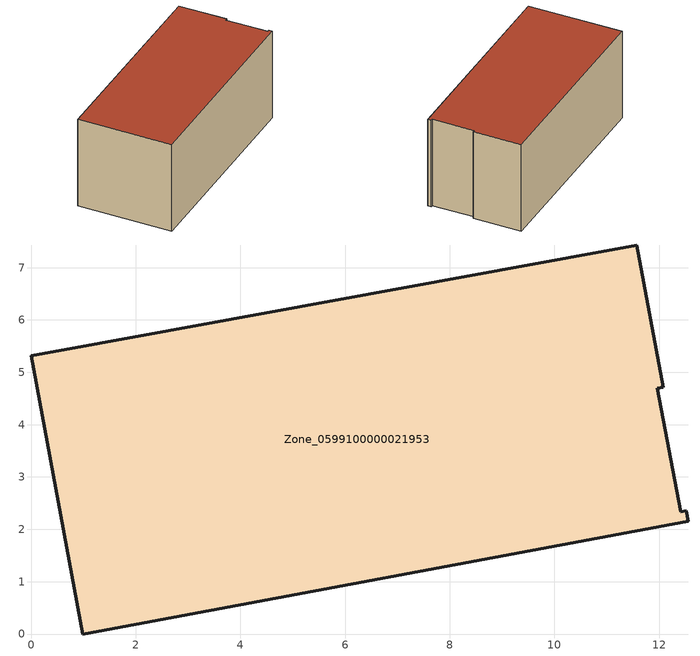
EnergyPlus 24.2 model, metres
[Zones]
Zone_0599100000021953
 floor ground (C_G): 12.41,2.33 12.52,2.36 12.56,2.15 0.99,0 0,5.31 11.57,7.43 12.08,4.71 11.97,4.69 z0
 wall outside (C_F): 11.57,7.43 0,5.31 0.99,0 12.56,2.15 12.52,2.36 12.41,2.33 11.97,4.69 12.08,4.71 11.57,7.43 z0:5.34
 roof outside (C_R): 12.41,2.33 11.97,4.69 12.08,4.71 11.57,7.43 0,5.31 0.99,0 12.56,2.15 12.52,2.36 z5.34
[BUILDING]
Pand.0599100000021953: North Axis=0; Terrain=City; Loads Convergence Tolerance Value=0.04; Temperature Convergence Tolerance Value=0.4; Solar Distribution=FullExterior; Maximum Number of Warmup Days=25; Minimum Number of Warmup Days=1
[Site:Location]
Rotterdam.The.Hague.AP_ZH_NLD Design_Conditions: Latitude=51.96; Longitude=4.45; Time Zone=1; Elevation=-4.5
[SITE:GROUNDTEMPERATURE:BUILDINGSURFACE]
18, 18, 18, 18, 18, 18, 18, 18, 18, 18, 18, 18
[MATERIAL] Thermal Absorptance=0.9; Solar Absorptance=0.7; Visible Absorptance=0.7
Name | Roughness | Thickness | Conductivity | Density | Specific Heat
G.D.1965 | MediumSmooth | 0.15 | 1 | 540 | 1210
F.D.1965 | Rough | 0.3 | 0.857143 | 1920 | 840
R.D.1965 | MediumRough | 0.2 | 0.08 | 1500 | 1000
[CONSTRUCTION]
C_G: G.D.1965
C_F: F.D.1965
C_R: R.D.1965
[ZONE]
Zone_0599100000021953: Type=1; Multiplier=1; Ceiling Height=Autocalculate; Volume=Autocalculate; Floor Area=autocalculate; Part of Total Floor Area=Yes
[ZONEINFILTRATION:DESIGNFLOWRATE]
Infil_Zone_0599100000021953: Zone or ZoneList or Space or SpaceList=Zone_0599100000021953; Schedule=AlwaysOn; Design Flow Rate Calculation Method=Flow/Area; Flow Rate per Floor Area=0.0042; Constant Term Coefficient=1; Temperature Term Coefficient=0; Velocity Term Coefficient=0; Velocity Squared Term Coefficient=0
[HVACTEMPLATE:ZONE:IDEALLOADSAIRSYSTEM]
Zone_0599100000021953: Maximum Heating Supply Air Temperature=50; Minimum Cooling Supply Air Temperature=13; Maximum Heating Supply Air Humidity Ratio=0.0156; Minimum Cooling Supply Air Humidity Ratio=0.0077; Heating Limit=NoLimit; Cooling Limit=NoLimit; Dehumidification Control Type=ConstantSensibleHeatRatio; Cooling Sensible Heat Ratio=0.7; Dehumidification Setpoint=60; Humidification Control Type=None; Humidification Setpoint=30; Outdoor Air Method=None; Outdoor Air Flow Rate per Person=0.00944; Outdoor Air Flow Rate per Zone Floor Area=0; Outdoor Air Flow Rate per Zone=0; Demand Controlled Ventilation Type=None; Outdoor Air Economizer Type=NoEconomizer; Heat Recovery Type=None; Sensible Heat Recovery Effectiveness=0.7; Latent Heat Recovery Effectiveness=0.65
[ZONECONTROL:THERMOSTAT]
ThermostatControl_Zone_0599100000021953: Zone or ZoneList=Zone_0599100000021953; Control Type Schedule=DualSetpointControlType; Control 1=Thermostat_Zone_0599100000021953; Temperature Difference Between Cutout And Setpoint=0
[THERMOSTATSETPOINT:DUALSETPOINT]
Thermostat_Zone_0599100000021953: Heating Setpoint Temperature Schedule=HeatingSetpoint_Zone_0599100000021953; Cooling Setpoint Temperature Schedule=CoolingSetpoint_Zone_0599100000021953
[SCHEDULE:COMPACT]
HeatingSetpoint_Zone_0599100000021953: Through: 12/31, For: AllDays, Until: 24:00, 21
CoolingSetpoint_Zone_0599100000021953: Through: 12/31, For: AllDays, Until: 24:00, 24
DualSetpointControlType: Through: 12/31, For: AllDays, Until: 24:00, 4
AlwaysOn: Through: 12/31, For: AllDays, Until: 24:00, 1
